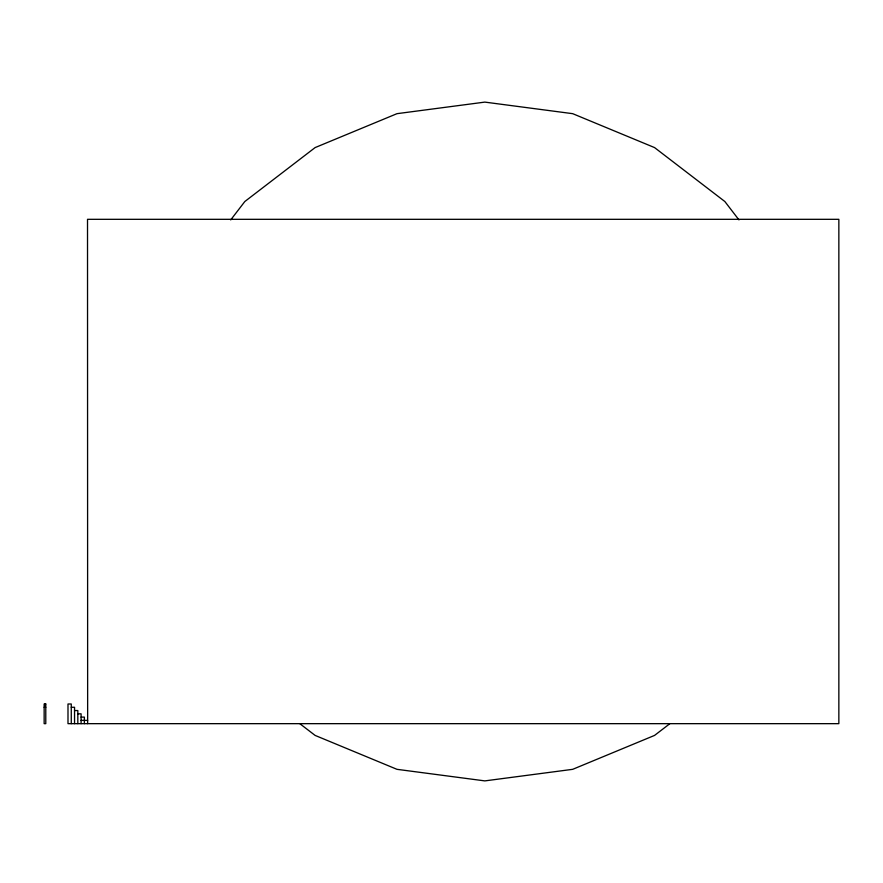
<?xml version="1.0" encoding="UTF-8"?>
<svg xmlns="http://www.w3.org/2000/svg" width="883" height="883" viewBox="0 0 883 883"><rect width="100%" height="100%" fill="white"/><g stroke="black" fill="none" stroke-linecap="round" stroke-linejoin="round"><path stroke-width="1.32" d="M230.717 219.9L244.823 201.523L315.121 147.582L396.986 113.675L484.844 102.108L572.692 113.675L654.557 147.582L724.855 201.523L738.961 219.9M669.7 723.806L654.557 735.418L572.692 769.325L484.844 780.892L396.986 769.325L315.121 735.418L299.988 723.806M44.15 707.272L45.784 707.272M71.269 707.272L74.547 707.272L74.547 723.663M74.547 710.55L77.825 710.55L77.825 723.663M77.825 713.828L81.093 713.828L81.093 723.663M81.093 717.106L84.371 717.106L84.371 723.663M81.093 720.385L87.649 720.385M87.649 723.663L87.516 219.315L838.85 219.315L838.85 723.663L67.991 723.663L67.991 703.994L71.269 703.994L71.269 723.663M44.967 703.994L44.967 707.272M45.784 703.994L44.15 703.994L44.15 723.663L45.784 723.663L45.784 703.994"/></g></svg>
